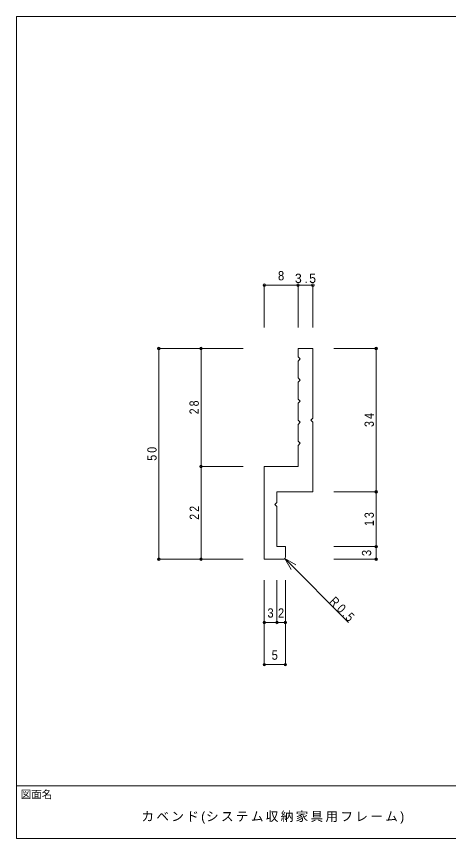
# Model space of a CAD drawing. Units: millimetres at full size, sheet at 1:1. Extents: x -141 to 141, y -98 to 98.
# Drawn here: x -141 to -38.6, y -97.5 to 97.5 of the extents above; entities that cross this region are included whole.
import ezdxf
from ezdxf.enums import TextEntityAlignment as Align

# ---------------------------------------------------------------- set-up
doc = ezdxf.new("R2010")
doc.units = ezdxf.units.MM
doc.header["$PDMODE"] = 32
doc.header["$PDSIZE"] = 0.6
for name, color, linetype, lineweight in [('0-0_ＫＢ製品', 2, 'Continuous', 9), ('0-3_寸法', 4, 'Continuous', 9), ('0-4_引出線字', 4, 'Continuous', 9), ('F-0_図面枠', 5, 'Continuous', 9), ('F-5_F-5ﾚｲﾔ', 7, 'Continuous', 9)]:
    doc.layers.add(name, color=color, linetype=linetype, lineweight=lineweight)
doc.layers.add('0-5_文字', color=7, linetype='Continuous')
doc.styles.add('HGｺﾞｼｯｸM', font='')
doc.styles.get('HGｺﾞｼｯｸM').set_extended_font_data('HGｺﾞｼｯｸM')

msp = doc.modelspace()

# ---------------------------------------------------------------- linework, layer by layer
at = {"layer": '0-0_ＫＢ製品'}
for p, q in [((-74.25, 16.75), (-74.25, 18.75)), ((-74.25, 18.75), (-70.75, 18.75)), ((-70.75, 2.25), (-70.75, 18.75)), ((-74.25, 16.75), (-73.75, 16.25)), ((-73.75, 16.25), (-74.25, 15.75)), ((-74.25, 11.75), (-74.25, 15.75)), ((-74.25, 11.75), (-73.75, 11.25)), ((-73.75, 11.25), (-74.25, 10.75)), ((-74.25, 6.75), (-74.25, 10.75)), ((-74.25, 6.75), (-73.75, 6.25)), ((-73.75, 6.25), (-74.25, 5.75)), ((-74.25, 1.75), (-74.25, 5.75)), ((-71.25, 1.75), (-70.75, 2.25)), ((-74.25, 1.75), (-73.75, 1.25)), ((-73.75, 1.25), (-74.25, 0.75)), ((-74.25, -3.25), (-74.25, 0.75)), ((-71.25, 1.75), (-70.75, 1.25)), ((-70.75, 1.25), (-70.75, -15.25)), ((-74.25, -4.25), (-74.25, -9.25)), ((-82.25, -9.25), (-82.25, -31.25)), ((-82.25, -9.25), (-74.25, -9.25)), ((-79.25, -17.75), (-79.25, -15.25)), ((-79.25, -15.25), (-70.75, -15.25)), ((-79.75, -18.25), (-79.25, -17.75)), ((-79.75, -18.25), (-79.25, -18.75)), ((-79.25, -28.25), (-79.25, -18.75)), ((-79.25, -28.25), (-77.25, -28.25)), ((-77.25, -30.75), (-77.25, -28.25)), ((-77.75, -31.25), (-82.25, -31.25))]:
    msp.add_line(p, q, dxfattribs=at)
msp.add_lwpolyline([(-74.25, -3.25), (-73.75, -3.75), (-74.25, -4.25)], dxfattribs=at)
msp.add_arc((-77.75, -30.75), 0.5, 270, 0, dxfattribs=at)
at = {"layer": '0-3_寸法'}
for p, q in [((-74.25, 33.75), (-82.25, 33.75)), ((-82.25, 33.75), (-82.25, 23.75)), ((-70.75, 33.75), (-74.25, 33.75)), ((-74.25, 33.75), (-74.25, 23.75)), ((-70.75, 33.75), (-70.75, 23.75)), ((-107.25, 18.75), (-107.25, -31.25)), ((-107.25, 18.75), (-97.25, 18.75)), ((-97.25, -9.25), (-97.25, 18.75)), ((-97.25, 18.75), (-87.25, 18.75)), ((-55.75, 18.75), (-65.75, 18.75)), ((-55.75, -15.25), (-55.75, 18.75)), ((-97.25, -31.25), (-97.25, -9.25)), ((-97.25, -9.25), (-87.25, -9.25)), ((-55.75, -15.25), (-65.75, -15.25)), ((-55.75, -28.25), (-55.75, -15.25)), ((-55.75, -28.25), (-65.75, -28.25)), ((-55.75, -31.25), (-55.75, -28.25)), ((-107.25, -31.25), (-97.25, -31.25)), ((-97.25, -31.25), (-87.25, -31.25)), ((-55.75, -31.25), (-65.75, -31.25)), ((-82.25, -46.25), (-82.25, -36.25)), ((-79.25, -46.25), (-79.25, -36.25)), ((-77.25, -46.25), (-77.25, -36.25)), ((-82.25, -46.25), (-79.25, -46.25)), ((-82.25, -56.25), (-82.25, -46.25)), ((-79.25, -46.25), (-77.25, -46.25)), ((-77.25, -56.25), (-77.25, -46.25)), ((-77.25, -56.25), (-82.25, -56.25))]:
    msp.add_line(p, q, dxfattribs=at)
for p in [(-82.25, 33.75), (-74.25, 33.75), (-70.75, 33.75), (-107.25, 18.75), (-97.25, 18.75), (-55.75, 18.75), (-97.25, -9.25), (-55.75, -15.25), (-55.75, -28.25), (-107.25, -31.25), (-97.25, -31.25), (-55.75, -31.25), (-82.25, -46.25), (-79.25, -46.25), (-77.25, -46.25), (-82.25, -56.25), (-77.25, -56.25)]:
    msp.add_point(p, dxfattribs=at)
at = {"layer": '0-4_引出線字'}
for q in [(-74.798, -32.604), (-75.896, -33.702), (-62.25, -46.25)]:
    msp.add_line((-77.396, -31.104), q, dxfattribs=at)
at = {"layer": 'F-0_図面枠'}
for p, q in [((-141, 97.5), (141, 97.5)), ((-141, -97.5), (-141, 97.5)), ((-141, -85), (141, -85)), ((141, -97.5), (-141, -97.5))]:
    msp.add_line(p, q, dxfattribs=at)

# ---------------------------------------------------------------- texts
at = {"layer": '0-3_寸法', "color": 7, "style": 'HGｺﾞｼｯｸM', "width": 0.9}
for s, p in [('8', (-79, 34.25)), ('3', (-81.5, -45.75)), ('2', (-79, -45.75)), ('5', (-80.5, -55.75))]:
    msp.add_text(s, height=2.199, dxfattribs=at).set_placement(p, align=Align.BOTTOM_LEFT)
msp.add_text('3', height=2.199, rotation=90, dxfattribs=at).set_placement((-56.25, -30.5), align=Align.BOTTOM_LEFT)
at = {"layer": '0-3_寸法', "color": 7, "insert": (-75, 34.25), "char_height": 2.199, "attachment_point": 7, "style": 'HGｺﾞｼｯｸM'}
msp.add_mtext('\\T1.38;3.5', dxfattribs=at)
at = {"layer": '0-3_寸法', "color": 7, "char_height": 2.199, "attachment_point": 7, "rotation": 90, "style": 'HGｺﾞｼｯｸM'}
for s, insert in [('\\T1.36;\\W0.85;28', (-97.75, 3.125)), ('\\T1.36;\\W0.85;34', (-56.25, 0.125)), ('\\T1.36;\\W0.85;50', (-107.75, -7.875)), ('\\T1.36;\\W0.85;22', (-97.75, -21.875)), ('\\T1.36;\\W0.85;13', (-56.25, -23.375))]:
    msp.add_mtext(s, dxfattribs=dict(at, insert=insert))
at = {"layer": '0-5_文字', "insert": (-67.023, -41.477), "char_height": 2.199, "attachment_point": 7, "rotation": 315, "style": 'HGｺﾞｼｯｸM'}
msp.add_mtext('\\T1.38;\\W0.85;R0.5', dxfattribs=at)
at = {"layer": 'F-0_図面枠', "color": 7, "style": 'HGｺﾞｼｯｸM'}
msp.add_text('図面名', height=1.833, dxfattribs=at).set_placement((-140, -88.5), align=Align.BOTTOM_LEFT)
at = {"layer": 'F-5_F-5ﾚｲﾔ', "insert": (-111.375, -94), "char_height": 2.199, "attachment_point": 7, "style": 'HGｺﾞｼｯｸM'}
msp.add_mtext('\\T1.18;カベンド(システム収納家具用フレーム)', dxfattribs=at)

doc.saveas('drawing.dxf')
